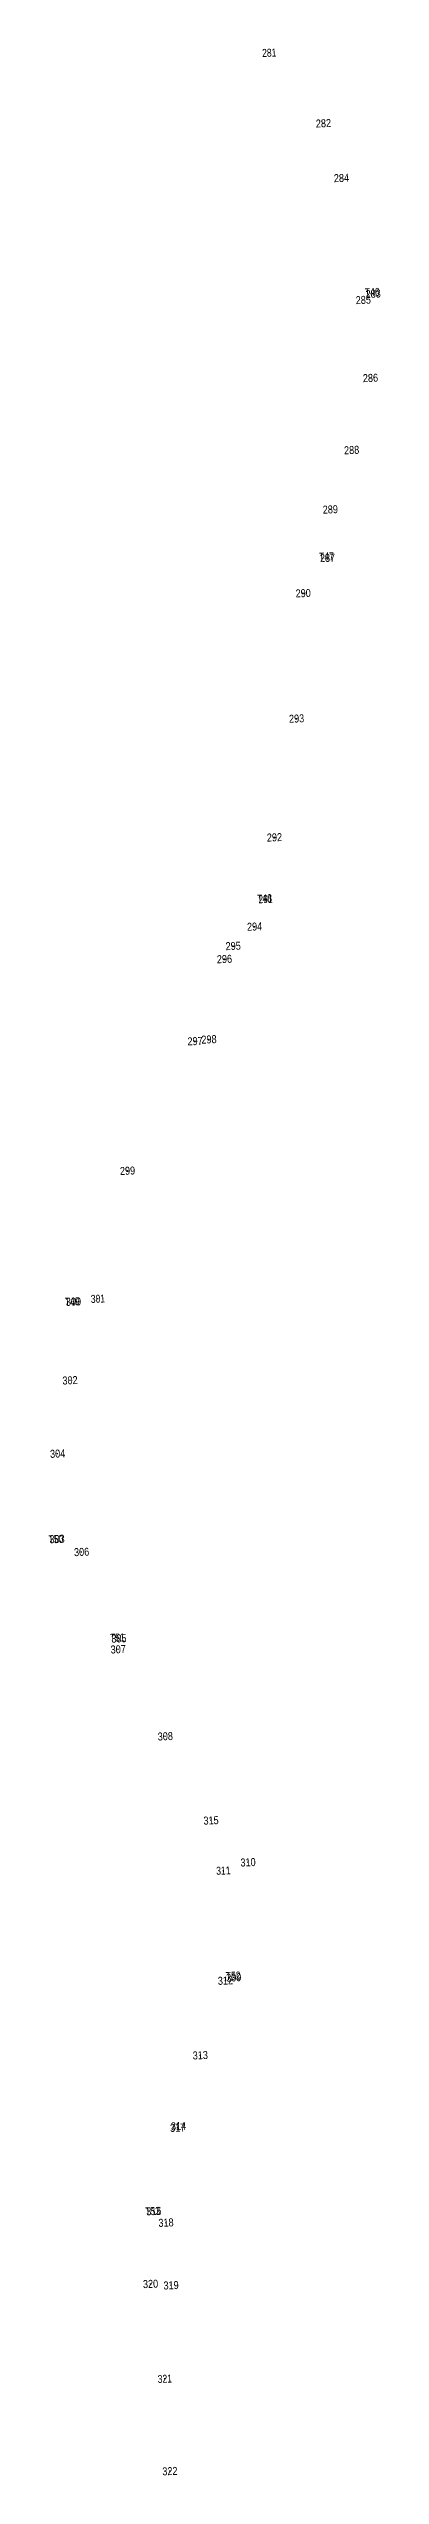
# Model space of a CAD drawing. Header units: metres. Extents: x 542696 to 545216, y 1823513 to 1835687.
# Drawn here: x 543258 to 543465, y 1826559 to 1828076 of the extents above; entities that cross this region are included whole.
import ezdxf
from ezdxf.enums import TextEntityAlignment as Align

# ---------------------------------------------------------------- set-up
doc = ezdxf.new("R2010")
doc.units = ezdxf.units.M
doc.header["$LTSCALE"] = 2
doc.layers.add('11', color=7, linetype='Continuous', lineweight=13)
doc.layers.add('12', color=7, linetype='Continuous')

msp = doc.modelspace()

# ---------------------------------------------------------------- linework, layer by layer
at = {"layer": '11'}
for p, q in [((543395.98, 1828073.28), (543395.36, 1828073.26)), ((543395.69, 1828072.97), (543395.67, 1828073.6)), ((543429.85, 1828029.2), (543429.23, 1828029.18)), ((543429.56, 1828028.89), (543429.53, 1828029.52)), ((543441.11, 1827995.05), (543440.48, 1827995.02)), ((543440.81, 1827994.73), (543440.78, 1827995.36)), ((543460.61, 1827922.36), (543460.59, 1827922.99)), ((543454.76, 1827918.81), (543454.14, 1827918.79)), ((543454.46, 1827918.48), (543454.44, 1827919.11)), ((543460.92, 1827922.69), (543460.3, 1827922.66)), ((543459.23, 1827870.07), (543458.6, 1827870.05)), ((543458.92, 1827869.75), (543458.89, 1827870.37)), ((543447.46, 1827825), (543446.84, 1827824.97)), ((543447.17, 1827824.68), (543447.13, 1827825.29)), ((543434.17, 1827787.88), (543433.55, 1827787.85)), ((543433.86, 1827787.56), (543433.84, 1827788.18)), ((543432.37, 1827757.61), (543431.75, 1827757.59)), ((543432.07, 1827757.3), (543432.05, 1827757.92)), ((543417.18, 1827735.54), (543416.56, 1827735.52)), ((543416.89, 1827735.23), (543416.86, 1827735.86)), ((543413.06, 1827657.19), (543412.43, 1827657.17)), ((543412.76, 1827656.87), (543412.74, 1827657.49)), ((543399.24, 1827582.96), (543398.61, 1827582.94)), ((543398.94, 1827582.63), (543398.91, 1827583.25)), ((543393.66, 1827544.4), (543393.03, 1827544.38)), ((543393.36, 1827544.07), (543393.32, 1827544.69)), ((543373.45, 1827515.09), (543372.83, 1827515.06)), ((543373.15, 1827514.75), (543373.13, 1827515.38)), ((543386.81, 1827527.2), (543386.19, 1827527.17)), ((543386.52, 1827526.88), (543386.5, 1827527.5)), ((543367.98, 1827506.9), (543367.36, 1827506.88)), ((543367.69, 1827506.59), (543367.67, 1827507.21)), ((543349.65, 1827455.59), (543349.03, 1827455.57)), ((543349.35, 1827455.27), (543349.33, 1827455.89)), ((543358.32, 1827456.68), (543357.7, 1827456.66)), ((543358.02, 1827456.35), (543358, 1827456.97)), ((543307.41, 1827374.59), (543306.79, 1827374.56)), ((543307.12, 1827374.27), (543307.09, 1827374.9)), ((543273.6, 1827292.79), (543272.98, 1827292.77)), ((543273.31, 1827292.47), (543273.28, 1827293.09)), ((543288.94, 1827294.62), (543288.31, 1827294.6)), ((543288.62, 1827294.29), (543288.6, 1827294.92)), ((543271.5, 1827243.63), (543270.87, 1827243.6)), ((543271.19, 1827243.3), (543271.17, 1827243.92)), ((543263.76, 1827197.83), (543263.14, 1827197.81)), ((543263.46, 1827197.5), (543263.44, 1827198.12)), ((543263.37, 1827144.48), (543262.75, 1827144.46)), ((543263.06, 1827144.15), (543263.04, 1827144.78)), ((543278.72, 1827136.37), (543278.1, 1827136.35)), ((543278.43, 1827136.06), (543278.4, 1827136.68)), ((543301.61, 1827075.52), (543300.98, 1827075.5)), ((543301.31, 1827075.2), (543301.29, 1827075.82)), ((543302.03, 1827082.31), (543301.41, 1827082.28)), ((543301.74, 1827081.98), (543301.72, 1827082.6)), ((543331.02, 1827021.16), (543330.4, 1827021.14)), ((543330.73, 1827020.84), (543330.71, 1827021.46)), ((543359.61, 1826968.61), (543358.99, 1826968.58)), ((543359.32, 1826968.29), (543359.29, 1826968.91)), ((543367.3, 1826937.25), (543366.67, 1826937.22)), ((543367, 1826936.91), (543366.98, 1826937.54)), ((543382.72, 1826942.42), (543382.1, 1826942.4)), ((543382.43, 1826942.1), (543382.41, 1826942.73)), ((543368.59, 1826868.48), (543367.96, 1826868.46)), ((543368.3, 1826868.15), (543368.28, 1826868.78)), ((543373.8, 1826870.46), (543373.18, 1826870.44)), ((543373.49, 1826870.14), (543373.47, 1826870.77)), ((543352.89, 1826821.85), (543352.28, 1826821.83)), ((543352.6, 1826821.53), (543352.58, 1826822.16)), ((543338.74, 1826776.54), (543338.11, 1826776.51)), ((543338.43, 1826776.2), (543338.4, 1826776.83)), ((543339.28, 1826777.55), (543338.66, 1826777.53)), ((543338.98, 1826777.22), (543338.95, 1826777.84)), ((543323.57, 1826724.12), (543323.55, 1826724.74)), ((543323.88, 1826724.45), (543323.26, 1826724.42)), ((543331.48, 1826717.23), (543330.85, 1826717.2)), ((543331.18, 1826716.9), (543331.14, 1826717.53)), ((543321.5, 1826678.62), (543321.47, 1826679.25)), ((543321.81, 1826678.95), (543321.18, 1826678.92)), ((543334.66, 1826678.08), (543334.04, 1826678.06)), ((543334.35, 1826677.76), (543334.33, 1826678.38)), ((543330.75, 1826619.66), (543330.12, 1826619.62)), ((543330.45, 1826619.33), (543330.42, 1826619.95)), ((543333.89, 1826561.94), (543333.27, 1826561.92)), ((543333.6, 1826561.61), (543333.57, 1826562.24))]:
    msp.add_line(p, q, dxfattribs=at)

# ---------------------------------------------------------------- texts
at = {"layer": '12'}
for s, width, p in [('281', 0.8, (543395.877, 1828070.77)), ('282', 0.85, (543429.737, 1828026.699)), ('284', 0.85, (543440.992, 1827992.537)), ('T46 ', 0.8, (543460.977, 1827921.225)), ('283', 0.85, (543460.797, 1827920.179)), ('285', 0.85, (543454.647, 1827916.31)), ('286', 0.85, (543459.112, 1827867.561)), ('288', 0.85, (543447.347, 1827822.489)), ('289', 0.85, (543434.042, 1827785.367)), ('T47 ', 0.8, (543432.407, 1827755.985)), ('287', 0.85, (543432.267, 1827755.111)), ('290', 0.85, (543417.077, 1827733.039)), ('293', 0.85, (543412.947, 1827654.689)), ('292', 0.85, (543399.117, 1827580.449)), ('T48 ', 0.8, (543393.727, 1827542.305)), ('291', 0.8, (543393.537, 1827541.89)), ('294', 0.85, (543386.702, 1827524.687)), ('295', 0.85, (543373.337, 1827512.58)), ('296', 0.85, (543367.882, 1827504.401)), ('297', 0.85, (543349.527, 1827453.081)), ('298', 0.85, (543358.217, 1827454.179)), ('299', 0.85, (543307.302, 1827372.087)), ('T49 ', 0.8, (543273.497, 1827290.415)), ('300', 0.85, (543273.497, 1827290.289)), ('301', 0.8, (543288.817, 1827292.12)), ('302', 0.85, (543271.387, 1827241.119)), ('304', 0.85, (543263.642, 1827195.317)), ('T50 ', 0.8, (543263.287, 1827141.905)), ('303', 0.85, (543263.257, 1827141.969)), ('306', 0.85, (543278.622, 1827133.871)), ('T51 ', 0.8, (543301.717, 1827080.355)), ('307', 0.85, (543301.497, 1827073.021)), ('305', 0.85, (543301.927, 1827079.8)), ('308', 0.85, (543330.917, 1827018.659)), ('315', 0.85, (543359.507, 1826966.1)), ('311', 0.8, (543367.177, 1826934.74)), ('310', 0.85, (543382.617, 1826939.919)), ('312', 0.85, (543368.487, 1826865.979)), ('T52 ', 0.8, (543374.047, 1826869.025)), ('309', 0.85, (543373.672, 1826867.957)), ('313', 0.85, (543352.787, 1826819.339)), ('317', 0.85, (543338.617, 1826774.031)), ('314', 0.85, (543339.162, 1826775.047)), ('T53 ', 0.8, (543323.757, 1826721.945)), ('316', 0.85, (543323.772, 1826721.941)), ('318', 0.85, (543331.357, 1826714.719)), ('320', 0.85, (543321.687, 1826676.439)), ('319', 0.85, (543334.532, 1826675.577)), ('321', 0.8, (543330.627, 1826617.15)), ('322', 0.85, (543333.787, 1826559.429))]:
    msp.add_text(s, height=5, rotation=2.241, dxfattribs=dict(at, width=width)).set_placement(p, align=Align.CENTER)

doc.saveas('drawing.dxf')
